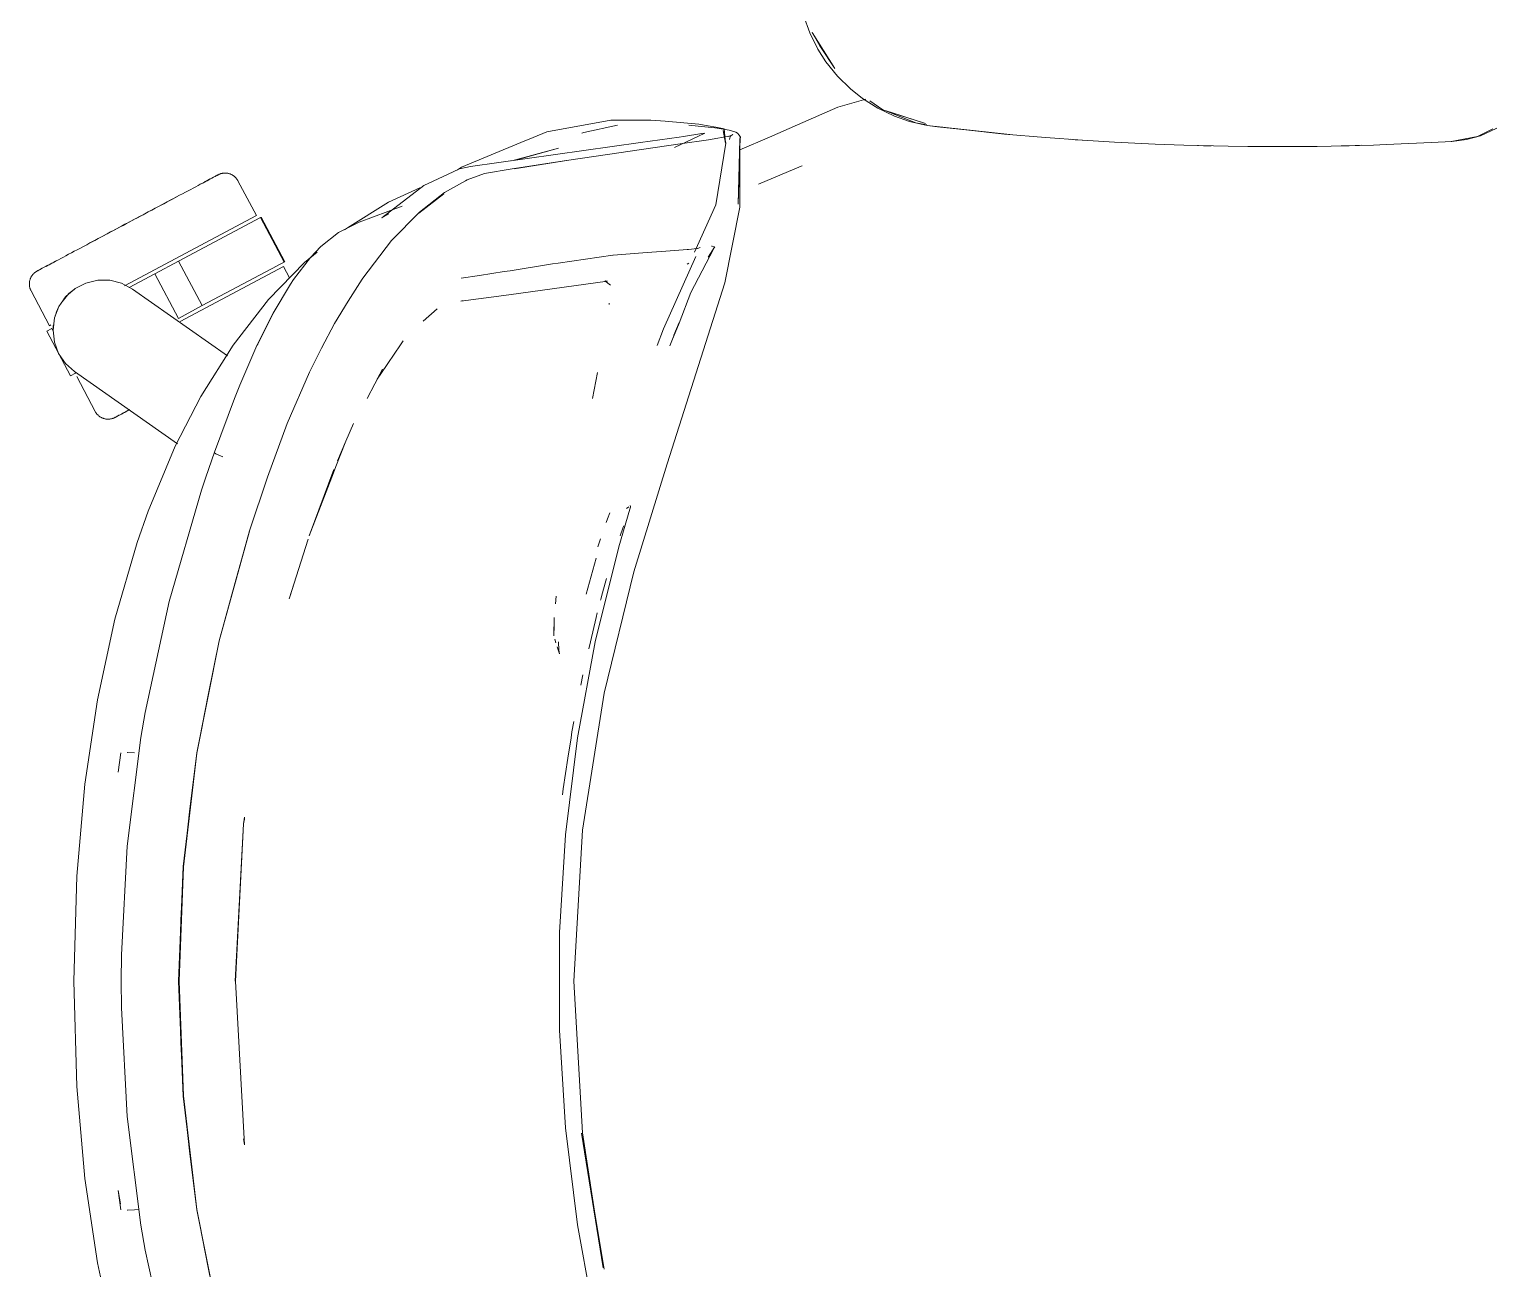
# Model space of a CAD drawing. Header units: millimetres. Extents: x 155927 to 317870, y -36033 to 97293.
# Drawn here: x 200574.2 to 200981.4, y 12777.7 to 13121.5 of the extents above; entities that cross this region are included whole.
import ezdxf

# ---------------------------------------------------------------- set-up
doc = ezdxf.new("R2010")
doc.units = ezdxf.units.MM
doc.header["$MEASUREMENT"] = 0
doc.layers.add('G-IMPT', color=8, linetype='CONTINUOUS', lineweight=9)
doc.layers.add('I-FURN', color=8, linetype='CONTINUOUS', lineweight=9)

msp = doc.modelspace()

# ---------------------------------------------------------------- linework, layer by layer
at = {"layer": 'G-IMPT'}
for p, q in [((200790.8, 13120.52), (200789.09, 13125.3)), ((200790.8, 13120.52), (200793.04, 13116.01)), ((200791.45, 13120.62), (200793.61, 13116.94)), ((200791.45, 13120.62), (200797.77, 13110.67)), ((200793.04, 13116.01), (200795.31, 13112.47)), ((200793.61, 13116.94), (200797.77, 13110.67)), ((200798.5, 13108.49), (200795.31, 13112.47)), ((200798.5, 13108.49), (200802.1, 13104.94)), ((200802.1, 13104.94), (200805.41, 13102.32)), ((200798.57, 13099.88), (200787.45, 13095.02)), ((200798.57, 13099.88), (200806.39, 13102.13)), ((200809.73, 13099.59), (200805.41, 13102.32)), ((200811.06, 13099.2), (200807.48, 13101.62)), ((200809.73, 13099.59), (200814.31, 13097.4)), ((200735.58, 13096.29), (200717.89, 13093.05)), ((200735.58, 13096.29), (200742.55, 13096.31)), ((200746.72, 13096.32), (200742.55, 13096.31)), ((200750.68, 13095.97), (200746.72, 13096.32)), ((200750.68, 13095.97), (200760, 13095.17)), ((200760, 13095.17), (200760.47, 13095.13)), ((200811.89, 13098.87), (200811.06, 13099.2)), ((200811.06, 13099.2), (200813.76, 13098.29)), ((200811.06, 13099.2), (200822.91, 13095.38)), ((200820.28, 13095.59), (200812.1, 13098.79)), ((200813.76, 13098.29), (200822.91, 13095.38)), ((200814.31, 13097.4), (200818.45, 13095.95)), ((200823.41, 13094.8), (200818.45, 13095.95)), ((200823.33, 13095.01), (200820.28, 13095.59)), ((200710.66, 13090.07), (200714.03, 13091.46)), ((200717.89, 13093.05), (200714.03, 13091.46)), ((200728.14, 13092.83), (200727.57, 13092.68)), ((200737.45, 13094.88), (200728.14, 13092.83)), ((200743.86, 13090.1), (200754.53, 13091.54)), ((200753.28, 13088.73), (200761.71, 13092.73)), ((200755.82, 13091.76), (200754.53, 13091.54)), ((200760.85, 13092.59), (200755.82, 13091.76)), ((200759.83, 13094.65), (200757.24, 13094.86)), ((200759.83, 13094.65), (200764.52, 13094.13)), ((200764.72, 13094.32), (200760.47, 13095.13)), ((200761.71, 13092.73), (200760.85, 13092.59)), ((200768.95, 13091.93), (200762.68, 13090.83)), ((200765.14, 13094.06), (200764.52, 13094.13)), ((200764.72, 13094.32), (200767.05, 13093.87)), ((200765.14, 13094.06), (200768.41, 13093.52)), ((200766.81, 13093.46), (200767.43, 13089.92)), ((200766.81, 13093.46), (200767.5, 13089.88)), ((200767.43, 13089.92), (200767.05, 13093.87)), ((200768.33, 13091.77), (200769.43, 13092.32)), ((200768.33, 13091.77), (200768.95, 13091.93)), ((200768.41, 13093.52), (200770.28, 13092.97)), ((200768.6, 13091.39), (200768.52, 13090.89)), ((200768.6, 13091.39), (200768.92, 13091.93)), ((200768.92, 13091.93), (200769.43, 13092.32)), ((200770.81, 13092.65), (200770.28, 13092.97)), ((200770.81, 13092.65), (200771.19, 13092.16)), ((200770.97, 13073.02), (200771.55, 13091.47)), ((200771.58, 13091.58), (200771.19, 13092.16)), ((200771.58, 13091.58), (200771.39, 13090.72)), ((200779.62, 13091.6), (200771.45, 13088.03)), ((200771.55, 13091.47), (200771.45, 13091)), ((200787.45, 13095.02), (200779.62, 13091.6)), ((200823.41, 13094.8), (200846.36, 13092.34)), ((200823.41, 13094.8), (200826.23, 13094.46)), ((200823.41, 13094.8), (200844.85, 13092.44)), ((200827.74, 13094.32), (200826.23, 13094.46)), ((200846.36, 13092.34), (200826.23, 13094.46)), ((200844.85, 13092.44), (200856.24, 13091.46)), ((200866.53, 13090.73), (200856.24, 13091.46)), ((200976.15, 13091.78), (200968.8, 13090.41)), ((200973.04, 13090.91), (200976.99, 13091.98)), ((200980.41, 13093.89), (200976.15, 13091.78)), ((200981.32, 13093.97), (200976.99, 13091.98)), ((200981.32, 13093.97), (200981.43, 13094.05)), ((200694.21, 13083.27), (200710.66, 13090.07)), ((200743.86, 13090.1), (200696.65, 13083.43)), ((200721.07, 13088.56), (200708.12, 13085.05)), ((200721.07, 13088.56), (200709.18, 13085.2)), ((200723.95, 13085.16), (200754.83, 13089.71)), ((200754.83, 13089.71), (200762.68, 13090.83)), ((200764.78, 13072.84), (200767.5, 13089.88)), ((200770.97, 13073.02), (200771.45, 13091)), ((200771.39, 13090.72), (200771.42, 13090.83)), ((200771.41, 13072.13), (200771.45, 13091)), ((200771.45, 13091), (200771.42, 13090.83)), ((200864.49, 13090.87), (200863.07, 13091)), ((200864.49, 13090.87), (200866.39, 13090.78)), ((200866.53, 13090.73), (200875.4, 13090.17)), ((200886.71, 13089.63), (200875.4, 13090.17)), ((200886.71, 13089.63), (200894.59, 13089.33)), ((200906.89, 13089.04), (200894.59, 13089.33)), ((200898.46, 13089.25), (200900.12, 13089.18)), ((200900.12, 13089.18), (200902.19, 13089.18)), ((200906.89, 13089.04), (200912.36, 13088.97)), ((200927.08, 13088.96), (200912.36, 13088.97)), ((200931.59, 13089.01), (200927.08, 13088.96)), ((200931.59, 13089.01), (200947.26, 13089.39)), ((200938.31, 13089.19), (200940.53, 13089.19)), ((200943.84, 13089.33), (200940.53, 13089.19)), ((200947.26, 13089.39), (200950.8, 13089.51)), ((200963.36, 13090.13), (200950.8, 13089.51)), ((200963.36, 13090.13), (200969.03, 13090.41)), ((200969.03, 13090.41), (200973.04, 13090.91)), ((200693.04, 13082.5), (200694.21, 13083.27)), ((200696.65, 13083.43), (200693.66, 13082.78)), ((200723.35, 13085.06), (200708.19, 13082.77)), ((200723.95, 13085.16), (200708.76, 13082.83)), ((200723.35, 13085.06), (200708.76, 13082.83)), ((200776.55, 13078.57), (200788.41, 13083.49)), ((200788.67, 13083.6), (200788.41, 13083.49)), ((200683.72, 13078.15), (200690.29, 13081.22)), ((200689.47, 13076.21), (200695.3, 13079.5)), ((200690.29, 13081.22), (200693.66, 13082.78)), ((200695.73, 13079.71), (200695.3, 13079.5)), ((200695.73, 13079.71), (200700.52, 13081.47)), ((200700.52, 13081.47), (200708.19, 13082.77)), ((200672.06, 13069.24), (200683.72, 13078.15)), ((200673.95, 13073.53), (200682.58, 13077.51)), ((200689.24, 13075.89), (200682.29, 13070.49)), ((200682.5, 13070.79), (200689.47, 13076.21)), ((200689.24, 13075.89), (200685.87, 13073.3)), ((200662.51, 13066.4), (200673.95, 13073.53)), ((200677.72, 13072.47), (200665.81, 13067.96)), ((200682.5, 13070.79), (200674.77, 13062.89)), ((200682.29, 13070.49), (200685.87, 13073.3)), ((200764.78, 13072.84), (200758.82, 13059.71)), ((200767.22, 13051.18), (200771.41, 13072.13)), ((200661.15, 13065.71), (200663.59, 13066.89)), ((200663.59, 13066.89), (200665.81, 13067.96)), ((200672.06, 13069.24), (200674.02, 13070.35)), ((200660.01, 13065.1), (200655.15, 13061.23)), ((200661.15, 13065.71), (200660.01, 13065.1)), ((200662.51, 13066.4), (200661.74, 13065.9)), ((200674.77, 13062.89), (200666.75, 13052.46)), ((200654.16, 13059.71), (200650.58, 13056.79)), ((200652.25, 13058.21), (200655.15, 13061.23)), ((200736.2, 13058.85), (200720.98, 13056.64)), ((200736.2, 13058.85), (200736.27, 13058.86)), ((200736.27, 13058.86), (200744.52, 13059.48)), ((200753.36, 13060.11), (200744.52, 13059.48)), ((200753.36, 13060.11), (200756.77, 13060.37)), ((200757.14, 13060.41), (200756.77, 13060.37)), ((200757.14, 13060.41), (200759.6, 13060.69)), ((200757.79, 13048.46), (200763.07, 13058.57)), ((200759.6, 13060.69), (200759.67, 13060.72)), ((200760.44, 13060.99), (200759.67, 13060.72)), ((200764.42, 13061.03), (200762.58, 13058.32)), ((200764.42, 13061.03), (200763.07, 13058.57)), ((200763.54, 13061.32), (200763.7, 13061.3)), ((200763.7, 13061.3), (200764.39, 13061.16)), ((200764.39, 13061.16), (200764.42, 13061.03)), ((200764.42, 13061.03), (200764.45, 13060.86)), ((200650.58, 13056.79), (200640.63, 13046.5)), ((200652.25, 13058.21), (200647.54, 13052.08)), ((200706, 13054.27), (200707.66, 13054.53)), ((200719.43, 13056.4), (200707.66, 13054.53)), ((200720.98, 13056.64), (200719.43, 13056.4)), ((200750.24, 13038.36), (200759.16, 13058.51)), ((200756.79, 13056.35), (200757.22, 13056.62)), ((200641.94, 13042.79), (200646.68, 13050.79)), ((200647.54, 13052.08), (200646.68, 13050.79)), ((200662.7, 13046.1), (200666.58, 13052.2)), ((200666.75, 13052.46), (200666.58, 13052.2)), ((200699.16, 13053.21), (200694.09, 13052.46)), ((200699.16, 13053.21), (200706, 13054.27)), ((200707.35, 13047.85), (200734.68, 13051.59)), ((200735.54, 13050.47), (200733.97, 13051.72)), ((200734.19, 13051.68), (200734.42, 13051.64)), ((200734.68, 13051.59), (200734.42, 13051.64)), ((200751.23, 13000.94), (200767.22, 13051.18)), ((200630.82, 13033.89), (200640.63, 13046.5)), ((200707.35, 13047.85), (200693.99, 13046.07)), ((200757.79, 13048.46), (200754.54, 13039.99)), ((200637.42, 13033.74), (200641.94, 13042.79)), ((200637.64, 13034.18), (200641.94, 13042.79)), ((200641.94, 13042.79), (200641.64, 13042.19)), ((200662.7, 13046.1), (200658.93, 13039.87)), ((200683.5, 13040.57), (200687.4, 13043.91)), ((200693.99, 13046.07), (200694.47, 13046.22)), ((200735.18, 13045.52), (200735.14, 13045.18)), ((200637.42, 13033.74), (200641.64, 13042.19)), ((200655.36, 13033.08), (200658.93, 13039.87)), ((200748.5, 13033.77), (200750.24, 13038.36)), ((200752.52, 13035.09), (200754.54, 13040.2)), ((200754.54, 13039.99), (200752.52, 13035.09)), ((200754.54, 13040.2), (200753.14, 13036.66)), ((200637.64, 13034.18), (200637.42, 13033.74)), ((200677.22, 13033.94), (200677.97, 13035.04)), ((200752.52, 13035.09), (200751.96, 13033.68)), ((200630.82, 13033.89), (200621.85, 13019.6)), ((200637.42, 13033.74), (200632.64, 13022.78)), ((200655.36, 13033.08), (200651.97, 13026.36)), ((200673.73, 13028.81), (200677.22, 13033.94)), ((200645.79, 13012.13), (200651.97, 13026.36)), ((200668.04, 13019.04), (200672.28, 13027.25)), ((200670.78, 13024.47), (200673.33, 13028.23)), ((200670.78, 13024.47), (200672.28, 13027.25)), ((200673.33, 13028.23), (200673.73, 13028.81)), ((200730.5, 13019.05), (200731.92, 13026.3)), ((200632.64, 13022.78), (200631.16, 13019.1)), ((200621.85, 13019.6), (200614.75, 13005.82)), ((200631.16, 13019.1), (200625.59, 13004.14)), ((200645.79, 13012.13), (200640.33, 12997.25)), ((200664.22, 13012.1), (200662.03, 13007.25)), ((200607.24, 12987.85), (200614.75, 13005.82)), ((200662.03, 13007.25), (200659.3, 13000.17)), ((200662.03, 13007.25), (200659.72, 13001.81)), ((200625.63, 13004.14), (200623.22, 12997.21)), ((200625.59, 13004.14), (200625.63, 13004.01)), ((200625.63, 13004.01), (200625.63, 13004.14)), ((200625.63, 13004.01), (200626.03, 13003.74)), ((200625.63, 13004.01), (200625.64, 13003.96)), ((200626.03, 13003.74), (200625.64, 13003.96)), ((200626.86, 13003.36), (200626.03, 13003.74)), ((200626.21, 13003.63), (200626.03, 13003.74)), ((200626.86, 13003.36), (200626.21, 13003.63)), ((200626.86, 13003.36), (200627.92, 13002.93)), ((200626.86, 13003.36), (200627.32, 13003.16)), ((200627.92, 13002.93), (200627.32, 13003.16)), ((200651.92, 12981), (200658.74, 12999.4)), ((200651.92, 12981), (200658.64, 12998.44)), ((200658.64, 12998.44), (200659.3, 13000.17)), ((200751.23, 13000.94), (200742.04, 12970.96)), ((200613.09, 12962.77), (200622.03, 12993.6)), ((200622.03, 12993.6), (200623.22, 12997.21)), ((200635.33, 12982.33), (200640.33, 12997.25)), ((200741, 12989.37), (200741.08, 12989.14)), ((200604.16, 12979.12), (200607.24, 12987.85)), ((200734.69, 12985.67), (200734.31, 12984.66)), ((200734.69, 12985.67), (200735.3, 12987.32)), ((200737.81, 12977.92), (200740.89, 12988.34)), ((200739.99, 12988.6), (200740.6, 12988.98)), ((200739.99, 12988.6), (200740.2, 12988.74)), ((200740.95, 12988.61), (200740.89, 12988.34)), ((200741.03, 12988.91), (200740.95, 12988.61)), ((200741.08, 12989.14), (200741.03, 12988.91)), ((200626.94, 12951.84), (200635.33, 12982.33)), ((200626.94, 12951.84), (200635.37, 12982.25)), ((200631.6, 12969.08), (200635.37, 12982.25)), ((200738.97, 12983.11), (200738.23, 12981.01)), ((200738.97, 12983.11), (200739.22, 12983.77)), ((200604.16, 12979.12), (200597.99, 12957.87)), ((200646.39, 12963.52), (200651.65, 12980.01)), ((200731.27, 12951.6), (200737.81, 12977.92)), ((200731.97, 12977.9), (200732.7, 12980.12)), ((200731.53, 12974.81), (200728.73, 12964.81)), ((200631.6, 12969.08), (200626.94, 12951.84)), ((200733.73, 12937.28), (200742.04, 12970.96)), ((200734.23, 12968.49), (200734.44, 12969.18)), ((200646.39, 12963.52), (200647.47, 12966.96)), ((200733.12, 12964.49), (200734.23, 12968.49)), ((200613.09, 12962.77), (200606.42, 12931.98)), ((200720.24, 12962.1), (200720.46, 12964.19)), ((200732.8, 12963.35), (200732.75, 12963.17)), ((200733.12, 12964.49), (200732.8, 12963.35)), ((200597.99, 12957.87), (200593.18, 12935.51)), ((200719.84, 12953.25), (200719.93, 12958.3)), ((200719.93, 12958.3), (200719.85, 12956.03)), ((200731.5, 12958.33), (200729.95, 12951.58)), ((200731.5, 12958.33), (200731.83, 12959.63)), ((200719.84, 12953.25), (200719.85, 12956.03)), ((200626.94, 12951.84), (200620.77, 12920.71)), ((200626.94, 12951.84), (200620.77, 12920.79)), ((200626.94, 12951.84), (200623.87, 12936.81)), ((200720.38, 12951.25), (200720.09, 12952.29)), ((200721.38, 12948.19), (200720.69, 12950.14)), ((200721.12, 12951.4), (200721.13, 12951.54)), ((200721.16, 12949.24), (200721.13, 12951.54)), ((200721.16, 12949.24), (200721.38, 12948.19)), ((200731.27, 12951.6), (200726.33, 12924.93)), ((200729.49, 12949.61), (200729.95, 12951.58)), ((200727.29, 12939.56), (200727.83, 12942.37)), ((200620.77, 12920.71), (200623.87, 12936.81)), ((200733.73, 12937.28), (200727.73, 12899.36)), ((200593.18, 12935.51), (200589.68, 12912.09)), ((200605.23, 12925.06), (200606.42, 12931.98)), ((200725.36, 12929.46), (200724.81, 12926.55)), ((200601.42, 12894.89), (200605.23, 12925.06)), ((200726.33, 12924.93), (200723.04, 12898.01)), ((200723.71, 12919.3), (200724.56, 12924.92)), ((200724.56, 12924.92), (200724.81, 12926.55)), ((200599.59, 12920.79), (200598.94, 12915.38)), ((200603.44, 12920.75), (200601.35, 12920.82)), ((200601.35, 12920.82), (200601.46, 12920.82)), ((200616.95, 12889.19), (200620.77, 12920.79)), ((200616.98, 12889.15), (200620.77, 12920.71)), ((200620.77, 12920.71), (200618.82, 12905.23)), ((200723.71, 12919.3), (200722.42, 12910.78)), ((200589.68, 12912.09), (200587.42, 12886.52)), ((200722.42, 12910.78), (200722.24, 12909.12)), ((200616.98, 12889.15), (200618.82, 12905.23)), ((200631.38, 12857.38), (200633.71, 12901.11)), ((200631.44, 12857.38), (200633.71, 12901.11)), ((200633.71, 12901.11), (200633.97, 12902.88)), ((200633.71, 12901.11), (200633.94, 12902.41)), ((200633.99, 12902.66), (200633.94, 12902.41)), ((200721.38, 12870.94), (200723.04, 12898.01)), ((200727.73, 12899.36), (200725.38, 12857.38)), ((200599.81, 12864.69), (200601.42, 12894.89)), ((200616.95, 12889.19), (200615.61, 12857.38)), ((200616.98, 12889.15), (200615.84, 12857.38)), ((200616.31, 12874.26), (200616.98, 12889.15)), ((200587.42, 12886.52), (200586.57, 12857.38)), ((200616.31, 12874.26), (200615.84, 12857.38)), ((200721.38, 12870.94), (200721.38, 12843.82)), ((200599.81, 12864.69), (200599.71, 12857.38)), ((200586.57, 12857.38), (200587.42, 12828.24)), ((200599.81, 12850.07), (200599.71, 12857.38)), ((200615.61, 12857.38), (200616.95, 12825.56)), ((200616.98, 12825.6), (200615.84, 12857.38)), ((200616.31, 12840.49), (200615.84, 12857.38)), ((200631.44, 12857.38), (200633.94, 12812.04)), ((200727.73, 12815.39), (200725.38, 12857.38)), ((200599.81, 12850.07), (200601.42, 12819.86)), ((200721.38, 12843.82), (200723.04, 12816.75)), ((200616.98, 12825.6), (200616.31, 12840.49)), ((200587.42, 12828.24), (200589.68, 12802.67)), ((200616.95, 12825.56), (200620.77, 12793.97)), ((200618.82, 12809.52), (200616.98, 12825.6)), ((200616.98, 12825.6), (200620.77, 12794.05)), ((200601.42, 12819.86), (200605.23, 12789.69)), ((200726.33, 12789.83), (200723.04, 12816.75)), ((200733.73, 12777.48), (200727.47, 12815.22)), ((200727.47, 12815.22), (200733.47, 12777.85)), ((200727.73, 12815.39), (200733.47, 12777.85)), ((200633.94, 12812.04), (200633.71, 12813.65)), ((200633.71, 12813.65), (200633.94, 12812.35)), ((200633.99, 12812.1), (200633.94, 12812.35)), ((200618.82, 12809.52), (200620.77, 12794.05)), ((200589.68, 12802.67), (200593.18, 12779.25)), ((200599.59, 12793.96), (200598.94, 12799.38)), ((200599.5, 12795.61), (200598.94, 12799.38)), ((200601.35, 12793.93), (200603.44, 12794.01)), ((200601.35, 12793.93), (200601.46, 12793.93)), ((200604.68, 12794.05), (200603.44, 12794.01)), ((200620.77, 12794.05), (200623.87, 12777.94)), ((200620.77, 12794.05), (200626.98, 12762.8)), ((200626.98, 12762.8), (200620.77, 12793.97)), ((200731.27, 12763.16), (200726.33, 12789.83)), ((200605.23, 12789.69), (200606.42, 12782.77)), ((200606.42, 12782.77), (200613.09, 12751.98)), ((200597.99, 12756.88), (200593.18, 12779.25)), ((200626.94, 12762.92), (200623.87, 12777.94))]:
    msp.add_line(p, q, dxfattribs=at)
at = {"layer": 'I-FURN'}
for p, q in [((200621.96, 13078.65), (200622.53, 13078.95)), ((200622.82, 13079.11), (200622.27, 13078.82)), ((200622.53, 13078.95), (200623.06, 13079.24)), ((200623.34, 13079.38), (200622.82, 13079.11)), ((200623.06, 13079.24), (200623.56, 13079.5)), ((200623.82, 13079.64), (200623.34, 13079.38)), ((200623.56, 13079.5), (200624.03, 13079.75)), ((200624.26, 13079.88), (200623.82, 13079.64)), ((200624.03, 13079.75), (200624.46, 13079.98)), ((200624.67, 13080.1), (200624.26, 13079.88)), ((200624.46, 13079.98), (200624.85, 13080.19)), ((200625.05, 13080.29), (200624.67, 13080.1)), ((200624.85, 13080.19), (200625.21, 13080.38)), ((200625.38, 13080.47), (200625.05, 13080.29)), ((200625.21, 13080.38), (200625.52, 13080.55)), ((200625.68, 13080.63), (200625.38, 13080.47)), ((200625.52, 13080.55), (200625.8, 13080.7)), ((200625.94, 13080.77), (200625.68, 13080.63)), ((200625.8, 13080.7), (200626.04, 13080.82)), ((200626.16, 13080.88), (200625.94, 13080.77)), ((200626.04, 13080.82), (200626.25, 13080.93)), ((200626.34, 13080.98), (200626.16, 13080.88)), ((200626.25, 13080.93), (200626.41, 13081.02)), ((200626.48, 13081.06), (200626.34, 13080.98)), ((200626.41, 13081.02), (200626.53, 13081.08)), ((200626.58, 13081.11), (200626.48, 13081.06)), ((200626.53, 13081.08), (200626.61, 13081.13)), ((200626.64, 13081.14), (200626.58, 13081.11)), ((200626.61, 13081.13), (200626.65, 13081.15)), ((200626.66, 13081.15), (200626.64, 13081.14)), ((200626.65, 13081.15), (200626.66, 13081.15)), ((200626.66, 13081.15), (200626.8, 13081.22)), ((200626.8, 13081.22), (200626.95, 13081.29)), ((200626.95, 13081.29), (200627.1, 13081.35)), ((200627.1, 13081.35), (200627.25, 13081.41)), ((200627.25, 13081.41), (200627.4, 13081.46)), ((200627.4, 13081.46), (200627.56, 13081.5)), ((200627.56, 13081.5), (200627.72, 13081.54)), ((200627.72, 13081.54), (200627.87, 13081.57)), ((200627.87, 13081.57), (200628.03, 13081.59)), ((200628.03, 13081.59), (200628.19, 13081.61)), ((200628.19, 13081.61), (200628.35, 13081.62)), ((200628.35, 13081.62), (200628.52, 13081.62)), ((200628.52, 13081.62), (200628.68, 13081.62)), ((200628.68, 13081.62), (200628.84, 13081.61)), ((200628.84, 13081.61), (200629, 13081.6)), ((200629, 13081.6), (200629.16, 13081.58)), ((200629.16, 13081.58), (200629.32, 13081.55)), ((200629.32, 13081.55), (200629.47, 13081.52)), ((200629.47, 13081.52), (200629.63, 13081.48)), ((200629.63, 13081.48), (200629.79, 13081.43)), ((200629.79, 13081.43), (200629.94, 13081.38)), ((200629.94, 13081.38), (200630.09, 13081.32)), ((200630.09, 13081.32), (200630.24, 13081.25)), ((200630.24, 13081.25), (200630.38, 13081.18)), ((200630.38, 13081.18), (200630.52, 13081.11)), ((200630.52, 13081.11), (200630.66, 13081.03)), ((200630.66, 13081.03), (200630.8, 13080.94)), ((200630.8, 13080.94), (200630.93, 13080.85)), ((200630.93, 13080.85), (200631.06, 13080.75)), ((200631.06, 13080.75), (200631.18, 13080.65)), ((200631.18, 13080.65), (200631.3, 13080.54)), ((200631.3, 13080.54), (200631.42, 13080.43)), ((200631.42, 13080.43), (200631.53, 13080.31)), ((200631.53, 13080.31), (200631.63, 13080.19)), ((200631.63, 13080.19), (200631.74, 13080.06)), ((200631.74, 13080.06), (200631.83, 13079.93)), ((200631.83, 13079.93), (200631.92, 13079.8)), ((200631.92, 13079.8), (200632.01, 13079.66)), ((200632.01, 13079.66), (200632.09, 13079.52)), ((200632.09, 13079.52), (200632.11, 13079.48)), ((200637.26, 13069.8), (200632.11, 13079.48)), ((200615.1, 13075.01), (200614.25, 13074.55)), ((200614.64, 13074.76), (200615.49, 13075.21)), ((200615.94, 13075.45), (200615.1, 13075.01)), ((200616.75, 13075.88), (200615.94, 13075.45)), ((200617.54, 13076.3), (200616.75, 13075.88)), ((200618.3, 13076.71), (200617.54, 13076.3)), ((200619.03, 13077.1), (200618.3, 13076.71)), ((200619.74, 13077.47), (200619.03, 13077.1)), ((200620.42, 13077.83), (200619.74, 13077.47)), ((200621.07, 13078.18), (200620.42, 13077.83)), ((200621.68, 13078.51), (200621.07, 13078.18)), ((200622.27, 13078.82), (200621.68, 13078.51)), ((200606.25, 13070.3), (200607.23, 13070.82)), ((200607.76, 13071.1), (200606.78, 13070.58)), ((200607.23, 13070.82), (200608.21, 13071.34)), ((200608.73, 13071.62), (200607.76, 13071.1)), ((200608.21, 13071.34), (200609.17, 13071.85)), ((200609.69, 13072.13), (200608.73, 13071.62)), ((200609.17, 13071.85), (200610.12, 13072.36)), ((200610.63, 13072.63), (200609.69, 13072.13)), ((200610.12, 13072.36), (200611.06, 13072.86)), ((200611.56, 13073.12), (200610.63, 13072.63)), ((200611.06, 13072.86), (200611.98, 13073.35)), ((200612.47, 13073.61), (200611.56, 13073.12)), ((200611.98, 13073.35), (200612.89, 13073.83)), ((200613.37, 13074.09), (200612.47, 13073.61)), ((200612.89, 13073.83), (200613.78, 13074.3)), ((200614.25, 13074.55), (200613.37, 13074.09)), ((200613.78, 13074.3), (200614.64, 13074.76)), ((200599.78, 13066.86), (200598.78, 13066.33)), ((200599.24, 13066.57), (200600.25, 13067.11)), ((200600.79, 13067.4), (200599.78, 13066.86)), ((200600.25, 13067.11), (200601.25, 13067.64)), ((200637.26, 13069.8), (200600.65, 13050.34)), ((200601.79, 13067.93), (200600.79, 13067.4)), ((200601.25, 13067.64), (200602.26, 13068.18)), ((200602.8, 13068.46), (200601.79, 13067.93)), ((200602.26, 13068.18), (200603.26, 13068.71)), ((200603.8, 13069), (200602.8, 13068.46)), ((200603.26, 13068.71), (200604.26, 13069.24)), ((200604.8, 13069.53), (200603.8, 13069)), ((200604.26, 13069.24), (200605.26, 13069.77)), ((200605.79, 13070.06), (200604.8, 13069.53)), ((200605.26, 13069.77), (200606.25, 13070.3)), ((200606.78, 13070.58), (200605.79, 13070.06)), ((200615.67, 13057.19), (200638.38, 13069.26)), ((200638.38, 13069.26), (200644.96, 13056.9)), ((200645.13, 13056.99), (200638.55, 13069.35)), ((200591.98, 13062.71), (200591.06, 13062.22)), ((200591.48, 13062.45), (200592.41, 13062.94)), ((200592.92, 13063.21), (200591.98, 13062.71)), ((200592.41, 13062.94), (200593.36, 13063.44)), ((200593.87, 13063.72), (200592.92, 13063.21)), ((200593.36, 13063.44), (200594.31, 13063.95)), ((200594.84, 13064.23), (200593.87, 13063.72)), ((200594.31, 13063.95), (200595.28, 13064.47)), ((200595.81, 13064.75), (200594.84, 13064.23)), ((200595.28, 13064.47), (200596.26, 13064.99)), ((200596.79, 13065.27), (200595.81, 13064.75)), ((200596.26, 13064.99), (200597.25, 13065.51)), ((200597.79, 13065.8), (200596.79, 13065.27)), ((200597.25, 13065.51), (200598.24, 13066.04)), ((200598.78, 13066.33), (200597.79, 13065.8)), ((200598.24, 13066.04), (200599.24, 13066.57)), ((200584.4, 13058.68), (200583.68, 13058.3)), ((200585.15, 13059.08), (200584.4, 13058.68)), ((200585.93, 13059.49), (200585.15, 13059.08)), ((200586.73, 13059.92), (200585.93, 13059.49)), ((200587.55, 13060.36), (200586.73, 13059.92)), ((200588.4, 13060.81), (200587.55, 13060.36)), ((200589.27, 13061.27), (200588.4, 13060.81)), ((200590.16, 13061.74), (200589.27, 13061.27)), ((200591.06, 13062.22), (200590.16, 13061.74)), ((200590.57, 13061.96), (200591.48, 13062.45)), ((200576.43, 13054.45), (200576.39, 13054.42)), ((200576.4, 13054.43), (200576.46, 13054.46)), ((200576.51, 13054.49), (200576.43, 13054.45)), ((200576.46, 13054.46), (200576.57, 13054.52)), ((200576.64, 13054.55), (200576.51, 13054.49)), ((200576.57, 13054.52), (200576.71, 13054.59)), ((200576.8, 13054.64), (200576.64, 13054.55)), ((200576.71, 13054.59), (200576.89, 13054.69)), ((200577, 13054.75), (200576.8, 13054.64)), ((200576.89, 13054.69), (200577.1, 13054.8)), ((200577.24, 13054.87), (200577, 13054.75)), ((200577.1, 13054.8), (200577.36, 13054.94)), ((200577.52, 13055.02), (200577.24, 13054.87)), ((200577.36, 13054.94), (200577.66, 13055.1)), ((200577.84, 13055.19), (200577.52, 13055.02)), ((200577.66, 13055.1), (200578, 13055.28)), ((200578.19, 13055.38), (200577.84, 13055.19)), ((200578, 13055.28), (200578.37, 13055.47)), ((200578.59, 13055.59), (200578.19, 13055.38)), ((200578.37, 13055.47), (200578.78, 13055.69)), ((200579.02, 13055.82), (200578.59, 13055.59)), ((200578.78, 13055.69), (200579.23, 13055.93)), ((200579.48, 13056.07), (200579.02, 13055.82)), ((200579.23, 13055.93), (200579.71, 13056.19)), ((200579.98, 13056.33), (200579.48, 13056.07)), ((200579.71, 13056.19), (200580.22, 13056.46)), ((200580.52, 13056.62), (200579.98, 13056.33)), ((200580.22, 13056.46), (200580.78, 13056.75)), ((200581.09, 13056.92), (200580.52, 13056.62)), ((200580.78, 13056.75), (200581.36, 13057.06)), ((200581.69, 13057.24), (200581.09, 13056.92)), ((200582.32, 13057.58), (200581.69, 13057.24)), ((200582.99, 13057.93), (200582.32, 13057.58)), ((200583.68, 13058.3), (200582.99, 13057.93)), ((200609.03, 13053.66), (200615.67, 13057.19)), ((200615.67, 13057.19), (200622.25, 13044.83)), ((200644.77, 13055.67), (200616.08, 13040.41)), ((200643.06, 13055.9), (200622.25, 13044.83)), ((200644.96, 13056.9), (200643.15, 13055.94)), ((200646.45, 13052.52), (200644.77, 13055.67)), ((200574.25, 13050.99), (200574.26, 13051.15)), ((200574.25, 13050.83), (200574.25, 13050.99)), ((200574.25, 13050.67), (200574.25, 13050.83)), ((200574.26, 13050.5), (200574.25, 13050.67)), ((200574.26, 13051.15), (200574.27, 13051.31)), ((200574.28, 13050.34), (200574.26, 13050.5)), ((200574.27, 13051.31), (200574.29, 13051.47)), ((200574.29, 13051.47), (200574.32, 13051.63)), ((200574.32, 13051.63), (200574.35, 13051.79)), ((200574.35, 13051.79), (200574.39, 13051.94)), ((200574.39, 13051.94), (200574.44, 13052.1)), ((200574.44, 13052.1), (200574.49, 13052.25)), ((200574.49, 13052.25), (200574.55, 13052.4)), ((200574.55, 13052.4), (200574.62, 13052.55)), ((200574.62, 13052.55), (200574.69, 13052.69)), ((200574.69, 13052.69), (200574.76, 13052.83)), ((200574.76, 13052.83), (200574.84, 13052.97)), ((200574.84, 13052.97), (200574.93, 13053.11)), ((200574.93, 13053.11), (200575.02, 13053.24)), ((200575.02, 13053.24), (200575.12, 13053.37)), ((200575.12, 13053.37), (200575.22, 13053.49)), ((200575.22, 13053.49), (200575.33, 13053.61)), ((200575.33, 13053.61), (200575.44, 13053.73)), ((200575.44, 13053.73), (200575.56, 13053.84)), ((200575.56, 13053.84), (200575.68, 13053.95)), ((200575.68, 13053.95), (200575.81, 13054.05)), ((200575.81, 13054.05), (200575.94, 13054.14)), ((200575.94, 13054.14), (200576.07, 13054.23)), ((200576.07, 13054.23), (200576.21, 13054.32)), ((200576.21, 13054.32), (200576.35, 13054.4)), ((200576.35, 13054.4), (200576.38, 13054.42)), ((200576.38, 13054.42), (200576.4, 13054.43)), ((200576.39, 13054.42), (200576.38, 13054.42)), ((200586.94, 13049.55), (200589.94, 13051.1)), ((200589.94, 13051.1), (200593.22, 13051.88)), ((200593.22, 13051.88), (200596.59, 13051.86)), ((200596.59, 13051.86), (200599.86, 13051.03)), ((200599.86, 13051.03), (200602.84, 13049.44)), ((200601.97, 13049.91), (200609.03, 13053.66)), ((200609.03, 13053.66), (200615.61, 13041.3)), ((200574.3, 13050.18), (200574.28, 13050.34)), ((200574.33, 13050.03), (200574.3, 13050.18)), ((200574.37, 13049.87), (200574.33, 13050.03)), ((200574.41, 13049.71), (200574.37, 13049.87)), ((200574.46, 13049.56), (200574.41, 13049.71)), ((200574.52, 13049.41), (200574.46, 13049.56)), ((200574.58, 13049.26), (200574.52, 13049.41)), ((200574.65, 13049.11), (200574.58, 13049.26)), ((200574.72, 13048.97), (200574.65, 13049.11)), ((200574.72, 13048.97), (200579.87, 13039.28)), ((200582.47, 13044.57), (200584.4, 13047.33)), ((200585.24, 13048.19), (200582.95, 13045.41)), ((200584.4, 13047.33), (200586.94, 13049.55)), ((200586.66, 13049.35), (200585.24, 13048.19)), ((200602.84, 13049.44), (200629.27, 13030.94)), ((200581.25, 13041.42), (200582.47, 13044.57)), ((200622.25, 13044.83), (200615.61, 13041.3)), ((200579.06, 13037.72), (200580.45, 13038.46)), ((200580.24, 13039.48), (200579.87, 13039.28)), ((200580.45, 13038.46), (200580.37, 13038.42)), ((200580.85, 13037.71), (200580.45, 13038.46)), ((200580.82, 13038.07), (200581.25, 13041.42)), ((200579.06, 13037.72), (200585.63, 13025.36)), ((200581.21, 13034.72), (200580.82, 13038.07)), ((200582.38, 13031.56), (200581.21, 13034.72)), ((200584.28, 13028.77), (200582.38, 13031.56)), ((200586.79, 13026.52), (200584.28, 13028.77)), ((200587.02, 13026.1), (200585.63, 13025.36)), ((200615.38, 13006.5), (200586.79, 13026.52)), ((200586.94, 13026.05), (200587.02, 13026.1)), ((200587.38, 13025.16), (200592.53, 13015.47)), ((200592.55, 13015.43), (200592.53, 13015.47)), ((200592.63, 13015.29), (200592.55, 13015.43)), ((200592.72, 13015.16), (200592.63, 13015.29)), ((200592.81, 13015.02), (200592.72, 13015.16)), ((200592.9, 13014.89), (200592.81, 13015.02)), ((200593, 13014.77), (200592.9, 13014.89)), ((200593.11, 13014.65), (200593, 13014.77)), ((200593.22, 13014.53), (200593.11, 13014.65)), ((200593.34, 13014.42), (200593.22, 13014.53)), ((200593.46, 13014.31), (200593.34, 13014.42)), ((200593.58, 13014.21), (200593.46, 13014.31)), ((200593.71, 13014.11), (200593.58, 13014.21)), ((200593.84, 13014.02), (200593.71, 13014.11)), ((200593.98, 13013.93), (200593.84, 13014.02)), ((200594.12, 13013.85), (200593.98, 13013.93)), ((200594.26, 13013.77), (200594.12, 13013.85)), ((200594.4, 13013.7), (200594.26, 13013.77)), ((200597.84, 13013.73), (200597.69, 13013.66)), ((200597.98, 13013.8), (200597.84, 13013.73)), ((200597.99, 13013.81), (200597.98, 13013.8)), ((200597.98, 13013.8), (200598, 13013.81)), ((200598.03, 13013.83), (200597.99, 13013.81)), ((200598, 13013.81), (200598.06, 13013.85)), ((200598.11, 13013.87), (200598.03, 13013.83)), ((200598.06, 13013.85), (200598.16, 13013.9)), ((200598.23, 13013.94), (200598.11, 13013.87)), ((200598.16, 13013.9), (200598.3, 13013.97)), ((200598.39, 13014.02), (200598.23, 13013.94)), ((200598.3, 13013.97), (200598.48, 13014.07)), ((200598.59, 13014.13), (200598.39, 13014.02)), ((200598.48, 13014.07), (200598.7, 13014.19)), ((200598.84, 13014.26), (200598.59, 13014.13)), ((200598.7, 13014.19), (200598.96, 13014.32)), ((200599.11, 13014.41), (200598.84, 13014.26)), ((200598.96, 13014.32), (200599.26, 13014.48)), ((200599.43, 13014.58), (200599.11, 13014.41)), ((200599.26, 13014.48), (200599.59, 13014.66)), ((200599.79, 13014.77), (200599.43, 13014.58)), ((200599.59, 13014.66), (200599.96, 13014.86)), ((200600.18, 13014.97), (200599.79, 13014.77)), ((200599.96, 13014.86), (200600.37, 13015.08)), ((200600.61, 13015.2), (200600.18, 13014.97)), ((200600.37, 13015.08), (200600.82, 13015.31)), ((200601.08, 13015.45), (200600.61, 13015.2)), ((200600.82, 13015.31), (200601.3, 13015.57)), ((200601.58, 13015.72), (200601.08, 13015.45)), ((200601.3, 13015.57), (200601.82, 13015.85)), ((200602.11, 13016), (200601.58, 13015.72)), ((200594.55, 13013.64), (200594.4, 13013.7)), ((200594.7, 13013.58), (200594.55, 13013.64)), ((200594.85, 13013.53), (200594.7, 13013.58)), ((200595.01, 13013.48), (200594.85, 13013.53)), ((200595.16, 13013.44), (200595.01, 13013.48)), ((200595.32, 13013.41), (200595.16, 13013.44)), ((200595.48, 13013.38), (200595.32, 13013.41)), ((200595.64, 13013.36), (200595.48, 13013.38)), ((200595.8, 13013.34), (200595.64, 13013.36)), ((200595.96, 13013.33), (200595.8, 13013.34)), ((200596.12, 13013.33), (200595.96, 13013.33)), ((200596.28, 13013.34), (200596.12, 13013.33)), ((200596.45, 13013.35), (200596.28, 13013.34)), ((200596.61, 13013.37), (200596.45, 13013.35)), ((200596.76, 13013.39), (200596.61, 13013.37)), ((200596.92, 13013.42), (200596.76, 13013.39)), ((200597.08, 13013.46), (200596.92, 13013.42)), ((200597.24, 13013.5), (200597.08, 13013.46)), ((200597.39, 13013.55), (200597.24, 13013.5)), ((200597.54, 13013.6), (200597.39, 13013.55)), ((200597.69, 13013.66), (200597.54, 13013.6))]:
    msp.add_line(p, q, dxfattribs=at)
for points in [[(200583.79, 13046.61), (200584.12, 13047.04), (200584.46, 13047.46), (200584.89, 13047.85)], [(200580.85, 13037.71), (200580.85, 13037.94), (200580.84, 13038.47), (200580.88, 13039.14), (200580.92, 13039.52)]]:
    msp.add_open_spline(points, degree=3, dxfattribs=at)
msp.add_open_spline([(200581.45, 13042.12), (200581.59, 13042.59), (200581.81, 13043.22), (200582.11, 13043.85), (200582.19, 13044.01)], degree=3, knots=[-0.6, -0.6, -0.6, -0.6, -0.5, -0.4680239, -0.4680239, -0.4680239, -0.4680239], dxfattribs=at)

doc.saveas('drawing.dxf')
